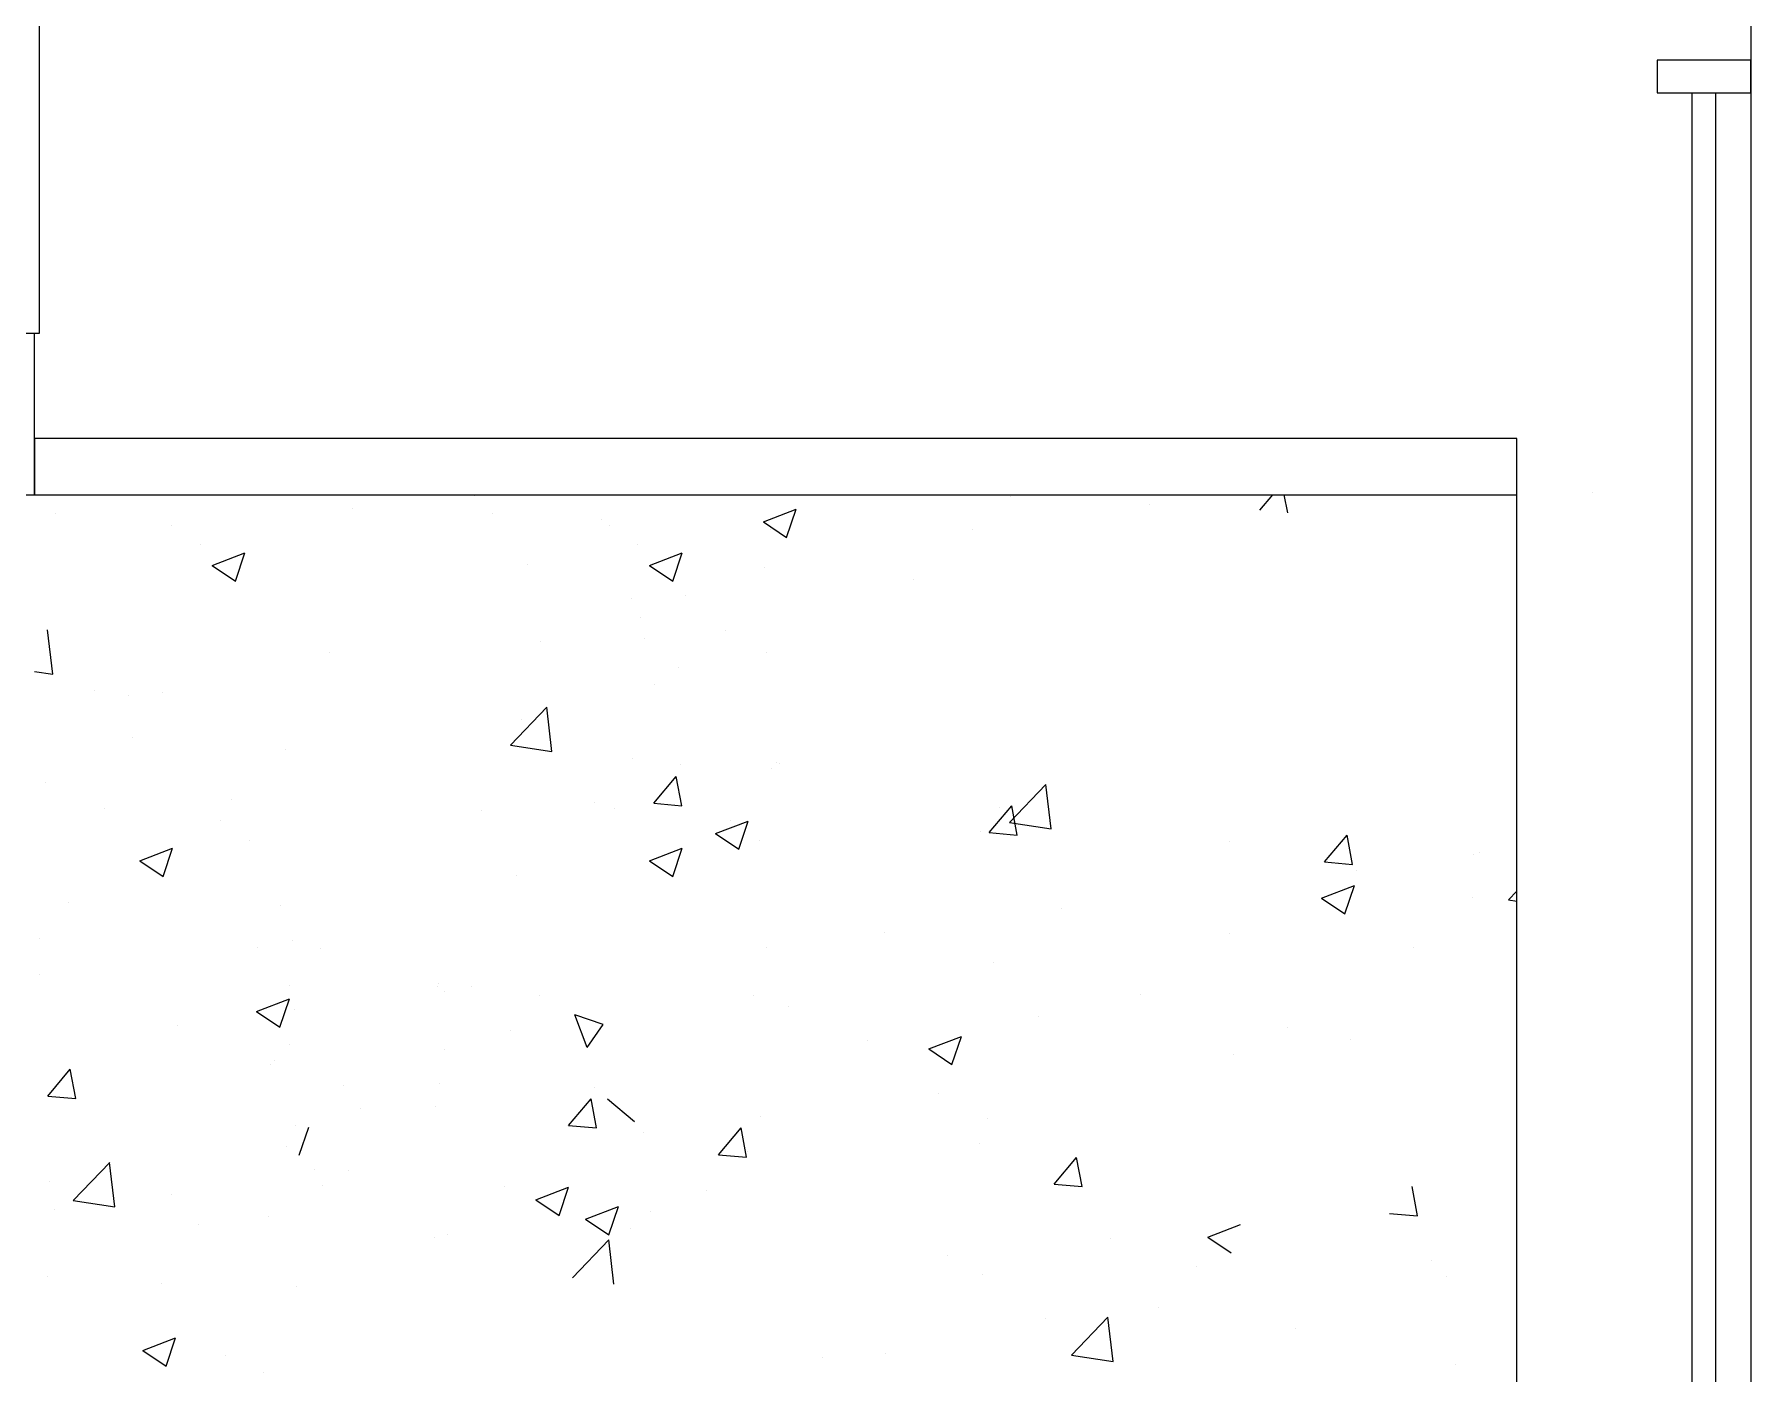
# Model space of a CAD drawing. Header units: millimetres. Extents: x 6597 to 20911, y -10306 to -132.
# Drawn here: x 14768.9 to 15135.9, y -1821.8 to -1535.3 of the extents above; entities that cross this region are included whole.
import ezdxf

# ---------------------------------------------------------------- set-up
doc = ezdxf.new("R2010")
doc.units = ezdxf.units.MM
doc.header["$LTSCALE"] = 25
doc.header["$MEASUREMENT"] = 0
doc.layers.add('MAAI - ALVENARIA', color=7, linetype='Continuous', lineweight=0)
doc.layers.add('MAAI - VEGETAÇÃO', color=106, linetype='Continuous')

msp = doc.modelspace()

# ---------------------------------------------------------------- linework, layer by layer
at = {"layer": 'MAAI - ALVENARIA'}
for p, q in [((15135.93, -277.79), (15135.93, -2292.79)), ((15135.93, -1540.79), (15115.93, -1540.79)), ((15115.93, -1540.79), (15115.93, -1547.79)), ((15135.93, -1547.79), (15135.93, -1540.79)), ((15115.93, -1547.79), (15135.93, -1547.79)), ((15123.43, -1911.79), (15123.43, -1547.79)), ((15123.43, -1547.79), (15128.43, -1547.79)), ((15128.43, -1547.79), (15128.43, -1911.79)), ((14769.93, -1599.29), (14744.93, -1599.29)), ((14768.93, -1599.29), (14744.93, -1599.29)), ((14768.93, -1633.79), (14768.93, -1599.29)), ((14768.93, -1621.79), (14768.93, -1633.79)), ((15085.93, -1621.79), (14768.93, -1621.79)), ((15085.93, -1633.79), (15085.93, -1621.79)), ((14744.93, -1633.79), (14768.93, -1633.79)), ((14768.93, -1633.79), (15085.93, -1633.79)), ((15085.93, -2226.79), (15085.93, -1633.79)), ((14773.44, -1637.81), (14773.44, -1637.81))]:
    msp.add_line(p, q, dxfattribs=at)
at = {"layer": 'MAAI - ALVENARIA', "ltscale": 0.025}
msp.add_line((14769.93, -1061.29), (14769.93, -1599.29), dxfattribs=at)
at = {"layer": 'MAAI - VEGETAÇÃO', "linetype": 'Continuous', "transparency": 33554559}
for p, q in [((14836.86, -1636.79), (14836.86, -1636.79)), ((14863.12, -1634.02), (14863.12, -1634.02)), ((14977.7, -1634.1), (14977.7, -1634.1)), ((15007.33, -1635.96), (15007.33, -1635.96)), ((15030.95, -1637.13), (15033.75, -1633.79)), ((15036.93, -1637.65), (15036.21, -1633.79)), ((15102.04, -1633.22), (15102.04, -1633.22)), ((14798.34, -1640.4), (14798.34, -1640.4)), ((14866.95, -1637.81), (14866.95, -1637.81)), ((14890.25, -1639.04), (14890.25, -1639.04)), ((14891.86, -1640.4), (14891.86, -1640.4)), ((14924.81, -1639.59), (14931.81, -1636.9)), ((14924.81, -1639.59), (14929.78, -1642.94)), ((14929.78, -1642.94), (14931.81, -1636.9)), ((14926.36, -1641.14), (14926.36, -1641.14)), ((14969.6, -1641.3), (14969.6, -1641.3)), ((14804.44, -1644.54), (14804.44, -1644.54)), ((14806.96, -1648.93), (14813.96, -1646.24)), ((14811.93, -1652.29), (14813.96, -1646.24)), ((14897.96, -1644.54), (14897.96, -1644.54)), ((14900.48, -1648.93), (14907.48, -1646.24)), ((14905.45, -1652.29), (14907.48, -1646.24)), ((14806.96, -1648.93), (14811.94, -1652.29)), ((14874.42, -1648.63), (14874.42, -1648.63)), ((14900.48, -1648.93), (14905.45, -1652.29)), ((14925, -1649.45), (14925, -1649.45)), ((14956.85, -1652), (14956.85, -1652)), ((14896.59, -1655.98), (14896.59, -1655.98)), ((14908.27, -1655.3), (14908.27, -1655.3)), ((14898.57, -1660.13), (14898.57, -1660.13)), ((14772.88, -1672.19), (14771.77, -1662.69)), ((14877.16, -1665.12), (14877.16, -1665.12)), ((14899.37, -1664.63), (14899.37, -1664.63)), ((14916.63, -1662.88), (14916.63, -1662.88)), ((14832.06, -1667.53), (14832.06, -1667.53)), ((14925.58, -1667.53), (14925.58, -1667.53)), ((14768.93, -1671.58), (14772.88, -1672.19)), ((14906.57, -1670.86), (14906.57, -1670.86)), ((14781.69, -1675.64), (14781.69, -1675.64)), ((14788.97, -1676.73), (14788.97, -1676.73)), ((14796.41, -1676), (14796.41, -1676)), ((14901.6, -1674.43), (14901.6, -1674.43)), ((14870.71, -1687.35), (14878.5, -1679.23)), ((14879.6, -1688.74), (14878.49, -1679.24)), ((14873.2, -1681.92), (14873.2, -1681.92)), ((14789.98, -1685.63), (14789.98, -1685.63)), ((14870.71, -1687.36), (14879.6, -1688.74)), ((14822.69, -1688.33), (14822.69, -1688.33)), ((14896.74, -1690.14), (14896.74, -1690.14)), ((14907, -1691.44), (14907, -1691.44)), ((14927.7, -1690.98), (14927.7, -1690.98)), ((14928.34, -1691.26), (14928.34, -1691.26)), ((14771.35, -1695.37), (14771.35, -1695.37)), ((14901.37, -1699.8), (14906.19, -1694.05)), ((14907.35, -1700.32), (14906.19, -1694.06)), ((14926.58, -1692.4), (14926.58, -1692.4)), ((14811.06, -1699.06), (14811.06, -1699.06)), ((14977.44, -1703.9), (14985.23, -1695.79)), ((14986.32, -1705.29), (14985.22, -1695.8)), ((14783.92, -1700.99), (14783.92, -1700.99)), ((14864.45, -1701.32), (14864.45, -1701.32)), ((14888.73, -1699.57), (14888.73, -1699.57)), ((14892.92, -1700.99), (14892.92, -1700.99)), ((14901.37, -1699.8), (14907.35, -1700.32)), ((14973.1, -1706.08), (14977.92, -1700.33)), ((14975.27, -1700.67), (14975.27, -1700.67)), ((14979.08, -1706.6), (14977.92, -1700.33)), ((14808.83, -1703.57), (14808.83, -1703.57)), ((14914.59, -1706.3), (14921.59, -1703.61)), ((14914.59, -1706.3), (14919.56, -1709.65)), ((14917.83, -1703.57), (14917.83, -1703.57)), ((14919.56, -1709.65), (14921.59, -1703.61)), ((14971.21, -1705.83), (14971.21, -1705.83)), ((14973.1, -1706.08), (14979.08, -1706.6)), ((14977.43, -1703.91), (14986.32, -1705.29)), ((14791.48, -1712.1), (14798.48, -1709.42)), ((14796.45, -1715.46), (14798.48, -1709.42)), ((14814.92, -1707.72), (14814.92, -1707.72)), ((14900.48, -1712.1), (14907.48, -1709.42)), ((14905.45, -1715.46), (14907.48, -1709.42)), ((14923.93, -1707.72), (14923.93, -1707.72)), ((15024.59, -1708.08), (15024.59, -1708.08)), ((15044.82, -1712.35), (15049.65, -1706.61)), ((15050.8, -1712.87), (15049.64, -1706.61)), ((14791.48, -1712.1), (14796.45, -1715.46)), ((14900.48, -1712.1), (14905.45, -1715.46)), ((15044.82, -1712.35), (15050.8, -1712.87)), ((15076.67, -1710.81), (15076.67, -1710.81)), ((15077.97, -1710.34), (15077.97, -1710.34)), ((14871.99, -1715.21), (14871.99, -1715.21)), ((15044.19, -1720.11), (15051.19, -1717.42)), ((15049.16, -1723.47), (15051.19, -1717.42)), ((15051.64, -1714.11), (15051.64, -1714.11)), ((14776.29, -1721.01), (14776.29, -1721.01)), ((15044.19, -1720.11), (15049.17, -1723.47)), ((15076.5, -1720.06), (15076.5, -1720.06)), ((15084.15, -1720.47), (15085.93, -1720.74)), ((15084.16, -1720.46), (15085.93, -1718.62)), ((14821.48, -1721.62), (14821.48, -1721.62)), ((14988.48, -1722.42), (14988.48, -1722.42)), ((14950.61, -1727.41), (14950.61, -1727.41)), ((15024.56, -1727.56), (15024.56, -1727.56)), ((14770.13, -1728.66), (14770.13, -1728.66)), ((14816.57, -1730.7), (14816.57, -1730.7)), ((14824.09, -1729.08), (14824.09, -1729.08)), ((14830.13, -1730.81), (14830.13, -1730.81)), ((14925.58, -1730.7), (14925.58, -1730.7)), ((15063.75, -1730.62), (15063.75, -1730.62)), ((14974.05, -1733.96), (14974.05, -1733.96)), ((14770.08, -1736.46), (14770.08, -1736.46)), ((14823.47, -1738.72), (14823.47, -1738.72)), ((14855.17, -1738.97), (14855.17, -1738.97)), ((14855.45, -1738.33), (14855.45, -1738.33)), ((14862.42, -1739.02), (14862.42, -1739.02)), ((14816.46, -1744.36), (14823.46, -1741.67)), ((14821.43, -1747.71), (14823.46, -1741.67)), ((14856.59, -1740.09), (14856.59, -1740.09)), ((14876.85, -1740.97), (14876.85, -1740.97)), ((14922.71, -1741.01), (14922.71, -1741.01)), ((14930.23, -1743.23), (14930.23, -1743.23)), ((15005.43, -1740.63), (15005.43, -1740.63)), ((14816.46, -1744.36), (14821.43, -1747.71)), ((14824.55, -1744), (14824.55, -1744)), ((14887.17, -1752.08), (14884.48, -1745.08)), ((14890.53, -1747.11), (14884.48, -1745.08)), ((14983.61, -1745.48), (14983.61, -1745.48)), ((14799.51, -1747.3), (14799.51, -1747.3)), ((14870.77, -1748.5), (14870.77, -1748.5)), ((14887.17, -1752.08), (14890.53, -1747.11)), ((14960.17, -1752.36), (14967.17, -1749.68)), ((14965.14, -1755.72), (14967.17, -1749.68)), ((15036.99, -1747.74), (15036.99, -1747.74)), ((15050.36, -1750.25), (15050.36, -1750.25)), ((14823.4, -1751.35), (14823.4, -1751.35)), ((14856.69, -1752.57), (14856.69, -1752.57)), ((14947.11, -1750.64), (14947.11, -1750.64)), ((14960.17, -1752.36), (14965.14, -1755.72)), ((15025.33, -1753.55), (15025.33, -1753.55)), ((14771.8, -1762.47), (14776.62, -1756.72)), ((14777.77, -1762.99), (14776.62, -1756.72)), ((14819.34, -1755.77), (14819.34, -1755.77)), ((14820.26, -1754.9), (14820.26, -1754.9)), ((14835.06, -1760.1), (14835.06, -1760.1)), ((14855.64, -1759.67), (14855.64, -1759.67)), ((14888.8, -1760.65), (14888.8, -1760.65)), ((14771.8, -1762.47), (14777.77, -1762.99)), ((14838.62, -1765.07), (14838.62, -1765.07)), ((14854.75, -1764.71), (14854.75, -1764.71)), ((14883.17, -1768.74), (14887.99, -1763)), ((14889.15, -1769.27), (14887.99, -1763)), ((14897.27, -1767.94), (14891.52, -1763.12)), ((14962.18, -1761.86), (14962.18, -1761.86)), ((14824.8, -1768.83), (14824.8, -1768.83)), ((14883.17, -1768.74), (14889.15, -1769.27)), ((14924.3, -1766.85), (14924.3, -1766.85)), ((14972.84, -1767.25), (14972.84, -1767.25)), ((14825.57, -1775.12), (14827.6, -1769.07)), ((14899.27, -1770.14), (14899.27, -1770.14)), ((14915.25, -1775.02), (14920.07, -1769.27)), ((14921.22, -1775.54), (14920.07, -1769.27)), ((14971.08, -1772.6), (14971.08, -1772.6)), ((14822.87, -1773.28), (14822.87, -1773.28)), ((14915.25, -1775.02), (14921.22, -1775.54)), ((14921.49, -1774.29), (14921.49, -1774.29)), ((14986.97, -1781.29), (14991.79, -1775.55)), ((14992.95, -1781.82), (14991.79, -1775.55)), ((14777.25, -1784.76), (14785.04, -1776.65)), ((14786.13, -1786.15), (14785.03, -1776.66)), ((14828.82, -1778.21), (14828.82, -1778.21)), ((14836.11, -1778.46), (14836.11, -1778.46)), ((14772.16, -1780.67), (14772.16, -1780.67)), ((14798.24, -1783.44), (14798.24, -1783.44)), ((14830.48, -1781.57), (14830.48, -1781.57)), ((14869.56, -1781.79), (14869.56, -1781.79)), ((14876.15, -1784.62), (14883.15, -1781.93)), ((14881.12, -1787.97), (14883.15, -1781.93)), ((14912.76, -1782.61), (14912.76, -1782.61)), ((14986.97, -1781.29), (14992.95, -1781.82)), ((15064.68, -1788.09), (15063.52, -1781.82)), ((14773.21, -1786.74), (14773.21, -1786.74)), ((14777.24, -1784.77), (14786.13, -1786.15)), ((14876.15, -1784.62), (14881.12, -1787.97)), ((14886.81, -1788.76), (14893.81, -1786.07)), ((14891.79, -1792.11), (14893.81, -1786.07)), ((14900.6, -1787.2), (14900.6, -1787.2)), ((14803.99, -1789.82), (14803.99, -1789.82)), ((14819.04, -1788.19), (14819.04, -1788.19)), ((14886.81, -1788.76), (14891.79, -1792.11)), ((14896.42, -1790.88), (14896.42, -1790.88)), ((15019.86, -1792.63), (15026.86, -1789.94)), ((15058.7, -1787.57), (15064.68, -1788.09)), ((14854.44, -1792.62), (14854.44, -1792.62)), ((14857.37, -1792.07), (14857.37, -1792.07)), ((14883.97, -1801.32), (14891.76, -1793.2)), ((14892.86, -1802.7), (14891.75, -1793.21)), ((14999.02, -1792.99), (14999.02, -1792.99)), ((15019.86, -1792.63), (15024.83, -1795.98)), ((14964.14, -1796.58), (14964.14, -1796.58)), ((15067.58, -1797.58), (15067.58, -1797.58)), ((14771.69, -1800.99), (14771.69, -1800.99)), ((14971.62, -1800.54), (14971.62, -1800.54)), ((15017.52, -1798.84), (15017.52, -1798.84)), ((15070.9, -1801.09), (15070.9, -1801.09)), ((14796.12, -1802.63), (14796.12, -1802.63)), ((14825.08, -1803.25), (14825.08, -1803.25)), ((15009.27, -1807.59), (15009.27, -1807.59)), ((14985.22, -1810.02), (14985.22, -1810.02)), ((14990.7, -1817.87), (14998.49, -1809.75)), ((14999.58, -1819.26), (14998.48, -1809.76)), ((15038.61, -1812.27), (15038.61, -1812.27)), ((14792.12, -1816.87), (14799.13, -1814.18)), ((14797.1, -1820.23), (14799.13, -1814.18)), ((14792.12, -1816.87), (14797.1, -1820.23)), ((14809.81, -1817.9), (14809.81, -1817.9)), ((14937.45, -1818.33), (14937.45, -1818.33)), ((14950.95, -1817.61), (14950.95, -1817.61)), ((14990.69, -1817.88), (14999.58, -1819.26)), ((15072.86, -1819.93), (15072.86, -1819.93)), ((14817.83, -1821.48), (14817.83, -1821.48))]:
    msp.add_line(p, q, dxfattribs=at)

doc.saveas('drawing.dxf')
